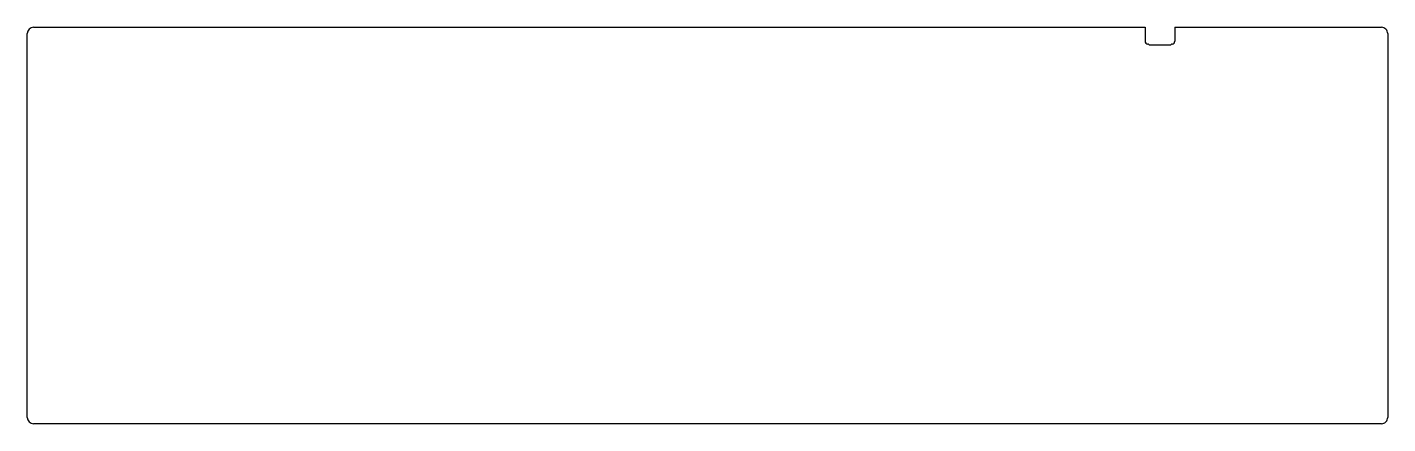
# Model space of a CAD drawing. Extents: x 38 to 467, y -177 to -52.
import ezdxf

# ---------------------------------------------------------------- set-up
doc = ezdxf.new("R2010")
doc.units = 0
doc.layers.add('BLACK', color=7, linetype='CONTINUOUS')

msp = doc.modelspace()

# ---------------------------------------------------------------- linework, layer by layer
at = {"layer": 'BLACK', "linetype": 'CONTINUOUS'}
for p, q in [((39.51, -51.52), (390.397, -51.5031)), ((390.397, -51.5031), (390.397, -55.9031)), ((399.803, -51.5031), (465.01, -51.52)), ((399.803, -51.5031), (399.803, -55.9031)), ((37.51, -174.55), (37.51, -53.52)), ((467.01, -53.52), (467.01, -174.55)), ((391.9, -57.1), (398.3, -57.1)), ((465.01, -176.55), (39.51, -176.55))]:
    msp.add_line(p, q, dxfattribs=at)
at = {"layer": 'BLACK'}
for centre, radius, start, end in [((39.51, -53.52), 2, -270, -180), ((465.01, -53.52), 2, -0.000029, 90), ((391.297, -55.9031), 0.9, -180, -90), ((391.273, -57.2249), 0.4225, 45.8182, 86.7194), ((391.9, -56.7), 0.4, -146.3, -90), ((398.3, -56.7), 0.4, -90.0004, -33.6996), ((398.927, -57.2249), 0.4225, 93.2806, 134.182), ((398.903, -55.9031), 0.9, -90, 0), ((39.51, -174.55), 2, -180, -90), ((465.01, -174.55), 2, -90, 0.000029)]:
    msp.add_arc(centre, radius, start, end, dxfattribs=at)

doc.saveas('drawing.dxf')
